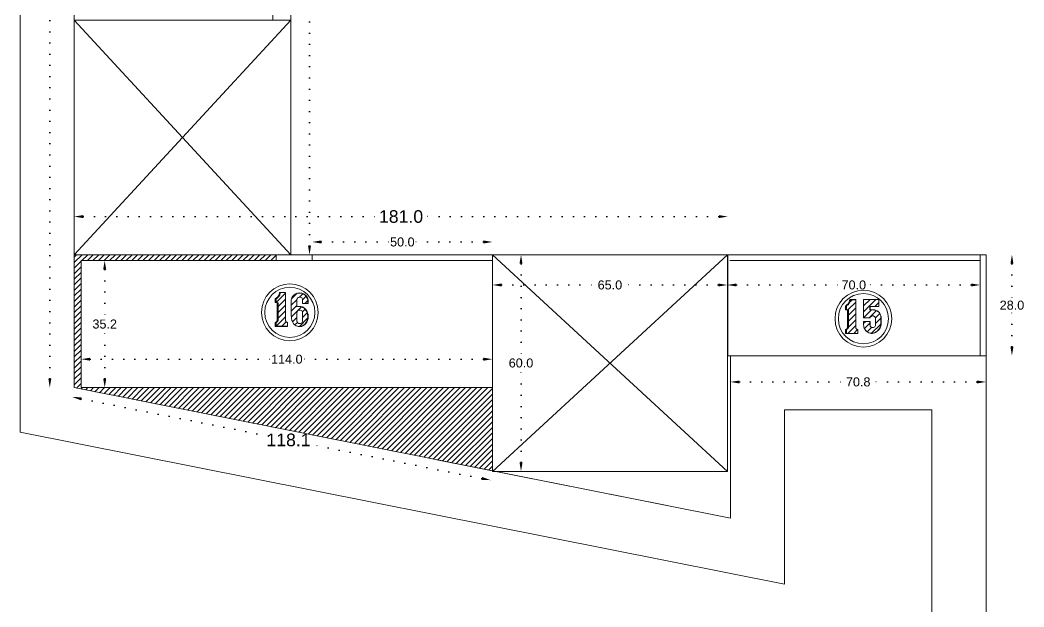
# Model space of a CAD drawing. Header units: inches. Extents: x -1979 to 7680, y -968 to 3127.
# Drawn here: x 1894 to 2172, y 406 to 568.6 of the extents above; entities that cross this region are included whole.
import ezdxf

# ---------------------------------------------------------------- set-up
doc = ezdxf.new("R2010")
doc.units = ezdxf.units.IN
doc.header["$MEASUREMENT"] = 0
doc.linetypes.add('ACAD_ISO07W100', pattern=[3, 0, -3])
doc.styles.get("Standard").update_dxf_attribs({"font": 'arial.ttf'})
doc.dimstyles.new('Copy of Standard', dxfattribs={"dimtxt": 2.5, "dimasz": 2.5, "dimexe": 0.18, "dimexo": 0.0625, "dimgap": 0.09, "dimtad": 0, "dimtih": 1, "dimtoh": 1, "dimdec": 1, "dimzin": 0, "dimdsep": 46, "dimtxsty": 'Standard', "dimcen": 0.09, "dimse1": 1, "dimse2": 1, "dimadec": 0, "dimazin": 0, "dimtfac": 1, "dimtdec": 1, "dimtix": 1, "dimtofl": 0, "dimtmove": 0, "dimatfit": 3, "dimfxl": 1, "dimtolj": 1, "dimtzin": 0, "dimarcsym": 0})
doc.dimstyles.get("Standard").update_dxf_attribs({"dimtxt": 3.5, "dimasz": 2.5, "dimexe": 0.18, "dimexo": 0.0625, "dimgap": 0.09, "dimtad": 0, "dimtih": 1, "dimtoh": 1, "dimdec": 1, "dimzin": 0, "dimdsep": 46, "dimtxsty": 'Standard', "dimcen": 0.09, "dimse1": 1, "dimse2": 1, "dimadec": 0, "dimazin": 0, "dimtfac": 1, "dimtdec": 1, "dimtix": 1, "dimtofl": 0, "dimtmove": 0, "dimatfit": 3, "dimfxl": 1, "dimtolj": 1, "dimtzin": 0, "dimarcsym": 0})
pattern_1 = [(45, (1219.187, 1058.0519), (-0.8148213, 0.8148213), [])]
pattern_2 = [(45, (1627.4653, 1032.1808), (-0.8148213, 0.8148213), [])]

# ---------------------------------------------------------------- blocks, each defined once
blk = doc.blocks.new('*D18')
at = {"color": 0, "linetype": 'ACAD_ISO07W100', "lineweight": -2, "transparency": 16777216}
for p, q in [((1902.23, 757.85), (1902.23, 614.92)), ((1902.23, 469.25), (1902.23, 612.18))]:
    blk.add_line(p, q, dxfattribs=at)
at = {"color": 0, "transparency": 16777216}
for points in [[(1901.82, 757.85), (1902.65, 757.85), (1902.23, 760.35)], [(1901.82, 469.25), (1902.65, 469.25), (1902.23, 466.75)]]:
    blk.add_solid(points, dxfattribs=at)
at = {"layer": 'Defpoints', "color": 0, "transparency": 16777216}
for p in [(1902.23, 760.35), (1909, 760.35), (1909, 466.75)]:
    blk.add_point(p, dxfattribs=at)
at = {"color": 0, "lineweight": 20, "transparency": 16777216, "insert": (1902.23, 613.55), "char_height": 2.5, "attachment_point": 5}
blk.add_mtext('\\A1;293.6', dxfattribs=at)
blk = doc.blocks.new('*D47')
at = {"color": 0, "linetype": 'ACAD_ISO07W100', "lineweight": -2, "transparency": 16777216}
for p, q in [((1910.94, 463.67), (1962.86, 453.35)), ((2021.89, 441.61), (1973.84, 451.16))]:
    blk.add_line(p, q, dxfattribs=at)
at = {"color": 0, "transparency": 16777216}
for points in [[(1911.02, 464.08), (1910.85, 463.26), (1908.48, 464.16)], [(2021.97, 442.02), (2021.81, 441.2), (2024.34, 441.12)]]:
    blk.add_solid(points, dxfattribs=at)
at = {"layer": 'Defpoints', "color": 0, "transparency": 16777216}
for p in [(1909, 466.75), (2024.85, 443.71), (2024.34, 441.12)]:
    blk.add_point(p, dxfattribs=at)
at = {"color": 0, "lineweight": 20, "transparency": 16777216, "insert": (1968.35, 452.26), "char_height": 3.5, "attachment_point": 5}
blk.add_mtext('\\A1;118.1', dxfattribs=at)
blk = doc.blocks.new('*D94')
at = {"color": 0, "linetype": 'ACAD_ISO07W100', "lineweight": -2, "transparency": 16777216}
for p, q in [((2032.75, 501.07), (2032.75, 474.94)), ((2032.75, 446.07), (2032.75, 472.21))]:
    blk.add_line(p, q, dxfattribs=at)
at = {"color": 0, "transparency": 16777216}
for points in [[(2032.33, 501.07), (2033.17, 501.07), (2032.75, 503.57)], [(2032.33, 446.07), (2033.17, 446.07), (2032.75, 443.57)]]:
    blk.add_solid(points, dxfattribs=at)
at = {"layer": 'Defpoints', "color": 0, "transparency": 16777216}
for p in [(2024.85, 503.57), (2032.75, 503.57), (2024.85, 443.57)]:
    blk.add_point(p, dxfattribs=at)
at = {"color": 0, "lineweight": 20, "transparency": 16777216, "insert": (2032.75, 473.57), "char_height": 2.5, "attachment_point": 5}
blk.add_mtext('\\A1;60.0', dxfattribs=at)
blk = doc.blocks.new('*D95')
at = {"color": 0, "linetype": 'ACAD_ISO07W100', "lineweight": -2, "transparency": 16777216}
for p, q in [((2168.73, 501.07), (2168.73, 490.96)), ((2168.73, 478.11), (2168.73, 488.23))]:
    blk.add_line(p, q, dxfattribs=at)
at = {"color": 0, "transparency": 16777216}
for points in [[(2168.31, 501.07), (2169.15, 501.07), (2168.73, 503.57)], [(2168.31, 478.11), (2169.15, 478.11), (2168.73, 475.61)]]:
    blk.add_solid(points, dxfattribs=at)
at = {"layer": 'Defpoints', "color": 0, "transparency": 16777216}
for p in [(2161.54, 503.57), (2168.73, 503.57), (2161.54, 475.61)]:
    blk.add_point(p, dxfattribs=at)
at = {"color": 0, "lineweight": 20, "transparency": 16777216, "insert": (2168.73, 489.59), "char_height": 2.5, "attachment_point": 5}
blk.add_mtext('\\A1;28.0', dxfattribs=at)
blk = doc.blocks.new('*D96')
at = {"color": 0, "linetype": 'ACAD_ISO07W100', "lineweight": -2, "transparency": 16777216}
for p, q in [((1977.4, 507.1), (1996.54, 507.1)), ((2022.35, 507.1), (2003.21, 507.1))]:
    blk.add_line(p, q, dxfattribs=at)
at = {"color": 0, "transparency": 16777216}
for points in [[(1977.4, 507.52), (1977.4, 506.69), (1974.9, 507.1)], [(2022.35, 507.52), (2022.35, 506.69), (2024.85, 507.1)]]:
    blk.add_solid(points, dxfattribs=at)
at = {"layer": 'Defpoints', "color": 0, "transparency": 16777216}
for p in [(1974.9, 507.1), (1974.9, 503.57), (2024.85, 503.57)]:
    blk.add_point(p, dxfattribs=at)
at = {"color": 0, "lineweight": 20, "transparency": 16777216, "insert": (1999.88, 507.1), "char_height": 2.5, "attachment_point": 5}
blk.add_mtext('\\A1;50.0', dxfattribs=at)
blk = doc.blocks.new('*D99')
at = {"color": 0, "linetype": 'ACAD_ISO07W100', "lineweight": -2, "transparency": 16777216}
for p, q in [((1917.44, 499.47), (1917.44, 485.73)), ((1917.44, 469.25), (1917.44, 482.99))]:
    blk.add_line(p, q, dxfattribs=at)
at = {"color": 0, "transparency": 16777216}
for points in [[(1917.02, 499.47), (1917.86, 499.47), (1917.44, 501.97)], [(1917.02, 469.25), (1917.86, 469.25), (1917.44, 466.75)]]:
    blk.add_solid(points, dxfattribs=at)
at = {"layer": 'Defpoints', "color": 0, "transparency": 16777216}
for p in [(1910.9, 501.97), (1910.9, 466.75), (1917.44, 466.75)]:
    blk.add_point(p, dxfattribs=at)
at = {"color": 0, "lineweight": 20, "transparency": 16777216, "insert": (1917.44, 484.36), "char_height": 2.5, "attachment_point": 5}
blk.add_mtext('\\A1;35.2', dxfattribs=at)
blk = doc.blocks.new('*D100')
at = {"color": 0, "linetype": 'ACAD_ISO07W100', "lineweight": -2, "transparency": 16777216}
for p, q in [((2027.35, 495.19), (2054.04, 495.19)), ((2087.4, 495.19), (2060.71, 495.19))]:
    blk.add_line(p, q, dxfattribs=at)
at = {"color": 0, "transparency": 16777216}
for points in [[(2027.35, 495.61), (2027.35, 494.78), (2024.85, 495.19)], [(2087.4, 495.61), (2087.4, 494.78), (2089.9, 495.19)]]:
    blk.add_solid(points, dxfattribs=at)
at = {"layer": 'Defpoints', "color": 0, "transparency": 16777216}
for p in [(2024.85, 503.57), (2089.9, 503.57), (2089.9, 495.19)]:
    blk.add_point(p, dxfattribs=at)
at = {"color": 0, "lineweight": 20, "transparency": 16777216, "insert": (2057.37, 495.19), "char_height": 2.5, "attachment_point": 5}
blk.add_mtext('\\A1;65.0', dxfattribs=at)
blk = doc.blocks.new('*D101')
at = {"color": 0, "linetype": 'ACAD_ISO07W100', "lineweight": -2, "transparency": 16777216}
for p, q in [((2092.4, 495.19), (2121.6, 495.19)), ((2157.44, 495.19), (2128.24, 495.19))]:
    blk.add_line(p, q, dxfattribs=at)
at = {"color": 0, "transparency": 16777216}
for points in [[(2092.4, 495.61), (2092.4, 494.78), (2089.9, 495.19)], [(2157.44, 495.61), (2157.44, 494.78), (2159.94, 495.19)]]:
    blk.add_solid(points, dxfattribs=at)
at = {"layer": 'Defpoints', "color": 0, "transparency": 16777216}
for p in [(2089.9, 503.57), (2159.94, 503.57), (2089.9, 495.19)]:
    blk.add_point(p, dxfattribs=at)
at = {"color": 0, "lineweight": 20, "transparency": 16777216, "insert": (2124.92, 495.19), "char_height": 2.5, "attachment_point": 5}
blk.add_mtext('\\A1;70.0', dxfattribs=at)
blk = doc.blocks.new('*D145')
at = {"color": 0, "linetype": 'ACAD_ISO07W100', "lineweight": -2, "transparency": 16777216}
for p, q in [((1913.4, 474.63), (1963.69, 474.63)), ((2022.35, 474.63), (1972.06, 474.63))]:
    blk.add_line(p, q, dxfattribs=at)
at = {"color": 0, "transparency": 16777216}
for points in [[(1913.4, 475.05), (1913.4, 474.22), (1910.9, 474.63)], [(2022.35, 475.05), (2022.35, 474.22), (2024.85, 474.63)]]:
    blk.add_solid(points, dxfattribs=at)
at = {"layer": 'Defpoints', "color": 0, "transparency": 16777216}
for p in [(2024.85, 474.63), (1910.9, 466.75), (2024.85, 466.75)]:
    blk.add_point(p, dxfattribs=at)
at = {"color": 0, "lineweight": 20, "transparency": 16777216, "insert": (1967.88, 474.63), "char_height": 2.5, "attachment_point": 5}
blk.add_mtext('\\A1;114.0', dxfattribs=at)
blk = doc.blocks.new('*D182')
at = {"color": 0, "linetype": 'ACAD_ISO07W100', "lineweight": -2, "transparency": 16777216}
for p, q in [((2093.24, 468.33), (2122.81, 468.33)), ((2159.04, 468.33), (2129.47, 468.33))]:
    blk.add_line(p, q, dxfattribs=at)
at = {"color": 0, "transparency": 16777216}
for points in [[(2093.24, 468.74), (2093.24, 467.91), (2090.74, 468.33)], [(2159.04, 468.74), (2159.04, 467.91), (2161.54, 468.33)]]:
    blk.add_solid(points, dxfattribs=at)
at = {"layer": 'Defpoints', "color": 0, "transparency": 16777216}
for p in [(2090.74, 475.61), (2161.54, 475.61), (2161.54, 468.33)]:
    blk.add_point(p, dxfattribs=at)
at = {"color": 0, "lineweight": 20, "transparency": 16777216, "insert": (2126.14, 468.33), "char_height": 2.5, "attachment_point": 5}
blk.add_mtext('\\A1;70.8', dxfattribs=at)
blk = doc.blocks.new('*D611')
at = {"color": 0, "linetype": 'ACAD_ISO07W100', "lineweight": -2, "transparency": 16777216}
for p, q in [((1974.17, 697.85), (1974.17, 603.84)), ((1974.17, 506.07), (1974.17, 600.08))]:
    blk.add_line(p, q, dxfattribs=at)
at = {"color": 0, "transparency": 16777216}
for points in [[(1973.75, 697.85), (1974.58, 697.85), (1974.17, 700.35)], [(1973.75, 506.07), (1974.58, 506.07), (1974.17, 503.57)]]:
    blk.add_solid(points, dxfattribs=at)
at = {"layer": 'Defpoints', "color": 0, "transparency": 16777216}
for p in [(1969, 700.35), (1974.17, 700.35), (1969, 503.57)]:
    blk.add_point(p, dxfattribs=at)
at = {"color": 0, "lineweight": 20, "transparency": 16777216, "insert": (1974.17, 601.96), "char_height": 3.5, "attachment_point": 5}
blk.add_mtext('\\A1;196.8', dxfattribs=at)
blk = doc.blocks.new('*D612')
at = {"color": 0, "linetype": 'ACAD_ISO07W100', "lineweight": -2, "transparency": 16777216}
for p, q in [((1911.5, 514.14), (1993.69, 514.14)), ((2087.54, 514.14), (2005.34, 514.14))]:
    blk.add_line(p, q, dxfattribs=at)
at = {"color": 0, "transparency": 16777216}
for points in [[(1911.5, 514.56), (1911.5, 513.72), (1909, 514.14)], [(2087.54, 514.56), (2087.54, 513.72), (2090.04, 514.14)]]:
    blk.add_solid(points, dxfattribs=at)
at = {"layer": 'Defpoints', "color": 0, "transparency": 16777216}
for p in [(2090.04, 514.14), (2090.04, 503.57), (1909, 466.75)]:
    blk.add_point(p, dxfattribs=at)
at = {"color": 0, "lineweight": 20, "transparency": 16777216, "insert": (1999.52, 514.14), "char_height": 3.5, "attachment_point": 5}
blk.add_mtext('\\A1;181.0', dxfattribs=at)

msp = doc.modelspace()

# ---------------------------------------------------------------- hatches: boundary and pattern name
at = {"lineweight": 20}
h = msp.add_hatch(dxfattribs=at)
h.set_pattern_fill('ANSI31', color=256, scale=8.7)
h.set_pattern_definition([(45, (274.1369, 0), (-0.7689786, 0.7689786), [])])
h.paths.add_polyline_path([(1910.9, 501.97), (1964.9, 501.97), (1964.9, 503.57), (1909, 503.57), (1909, 466.75), (2024.85, 443.71), (2024.85, 466.75), (1910.9, 466.75)])
h.paths.add_polyline_path([(1961.54, 448.62), (1975.52, 448.62), (1975.52, 455.84), (1961.54, 455.84)], flags=25)
h = msp.add_hatch(dxfattribs=at)
h.set_pattern_fill('ANSI31', color=256, scale=9.218651)
h.set_pattern_definition(pattern_1)
h.paths.add_polyline_path([(1967.92, 484.85), (1967.85, 484.89), (1967.78, 484.93), (1967.72, 484.98), (1967.67, 485.03), (1967.62, 485.09), (1967.58, 485.16), (1967.55, 485.23), (1967.53, 485.3), (1967.51, 485.38), (1967.51, 485.46), (1967.51, 493.1), (1966.08, 493.1), (1966.06, 492.92), (1966.02, 492.74), (1965.97, 492.57), (1965.9, 492.4), (1965.82, 492.24), (1965.73, 492.09), (1965.62, 491.95), (1965.5, 491.81), (1965.37, 491.69), (1965.23, 491.58), (1965.08, 491.48), (1964.92, 491.39), (1964.92, 490.31), (1965.23, 490.31), (1965.47, 490.29), (1965.47, 485.49), (1965.46, 485.41), (1965.44, 485.34), (1965.42, 485.27), (1965.38, 485.2), (1965.34, 485.14), (1965.3, 485.08), (1965.25, 485.02), (1965.19, 484.98), (1965.13, 484.93), (1965.06, 484.9), (1964.99, 484.87), (1964.92, 484.85), (1964.92, 483.75), (1968.07, 483.75), (1968.07, 484.81), (1967.99, 484.83)])
h = msp.add_hatch(dxfattribs=at)
h.set_pattern_fill('ANSI31', color=256, scale=9.218651)
h.set_pattern_definition(pattern_1)
h.paths.add_polyline_path([(1972.97, 488.46), (1972.82, 488.62), (1972.66, 488.76), (1972.49, 488.89), (1972.3, 489), (1972.1, 489.1), (1971.9, 489.17), (1971.68, 489.22), (1971.47, 489.25), (1971.25, 489.26), (1971.1, 489.25), (1970.91, 489.22), (1970.7, 489.16), (1970.61, 489.16), (1970.61, 491.04), (1970.63, 491.24), (1970.71, 491.43), (1970.83, 491.59), (1970.99, 491.71), (1971.18, 491.79), (1971.27, 491.82), (1971.48, 491.85), (1971.68, 491.82), (1971.87, 491.75), (1972.03, 491.62), (1972.15, 491.46), (1972.23, 491.27), (1972.26, 491.07), (1972.26, 490.1), (1973.69, 490.1), (1973.69, 491.04), (1973.53, 491.56), (1973.25, 492.03), (1972.88, 492.42), (1972.42, 492.72), (1971.91, 492.91), (1971.38, 492.97), (1971.37, 492.97), (1970.83, 492.91), (1970.37, 492.74), (1969.95, 492.46), (1969.57, 492.07), (1969.29, 491.59), (1969.13, 491.07), (1969.13, 486.53), (1969.14, 486.33), (1969.15, 486.14), (1969.17, 485.95), (1969.2, 485.75), (1969.24, 485.56), (1969.29, 485.38), (1969.32, 485.26), (1969.5, 484.82), (1969.77, 484.44), (1970.12, 484.12), (1970.47, 483.91), (1970.88, 483.77), (1971.35, 483.73), (1971.81, 483.77), (1972.26, 483.92), (1972.66, 484.16), (1972.78, 484.28), (1972.97, 484.47), (1973.28, 484.91), (1973.5, 485.4), (1973.64, 485.92), (1973.69, 486.46), (1973.64, 487), (1973.5, 487.52), (1973.28, 488.01)])
h.paths.add_polyline_path([(1970.63, 487.69), (1970.71, 487.88), (1970.83, 488.04), (1970.99, 488.16), (1971.18, 488.24), (1971.38, 488.26), (1971.48, 488.26), (1971.68, 488.23), (1971.87, 488.16), (1972.03, 488.03), (1972.15, 487.87), (1972.23, 487.68), (1972.26, 487.48), (1972.26, 485.26), (1972.23, 485.06), (1972.15, 484.87), (1972.03, 484.71), (1971.87, 484.58), (1971.68, 484.5), (1971.48, 484.48), (1971.27, 484.5), (1971.18, 484.54), (1971.09, 484.58), (1970.99, 484.62), (1970.83, 484.74), (1970.71, 484.9), (1970.63, 485.09), (1970.61, 485.29), (1970.61, 487.49)], flags=16)
h = msp.add_hatch(dxfattribs=at)
h.set_pattern_fill('ANSI31', color=256, scale=9.218651)
h.set_pattern_definition(pattern_2)
h.paths.add_polyline_path([(2125.87, 482.88), (2125.8, 482.91), (2125.73, 482.95), (2125.67, 483), (2125.62, 483.06), (2125.57, 483.12), (2125.53, 483.18), (2125.5, 483.25), (2125.48, 483.33), (2125.46, 483.4), (2125.46, 483.48), (2125.46, 491.12), (2124.03, 491.12), (2124.01, 490.94), (2123.97, 490.77), (2123.92, 490.59), (2123.85, 490.43), (2123.77, 490.27), (2123.68, 490.11), (2123.57, 489.97), (2123.45, 489.83), (2123.32, 489.71), (2123.18, 489.6), (2123.03, 489.5), (2122.87, 489.41), (2122.87, 488.33), (2123.18, 488.33), (2123.42, 488.31), (2123.42, 483.51), (2123.41, 483.44), (2123.39, 483.36), (2123.37, 483.29), (2123.33, 483.23), (2123.29, 483.16), (2123.25, 483.1), (2123.2, 483.05), (2123.14, 483), (2123.08, 482.96), (2123.01, 482.92), (2122.94, 482.9), (2122.87, 482.87), (2122.87, 481.77), (2126.02, 481.77), (2126.02, 482.84), (2125.94, 482.85)])
h = msp.add_hatch(dxfattribs=at)
h.set_pattern_fill('ANSI31', color=256, scale=9.218651)
h.set_pattern_definition(pattern_2)
h.paths.add_polyline_path([(2131.94, 487.53), (2131.76, 487.72), (2131.56, 487.89), (2131.35, 488.03), (2131.11, 488.14), (2130.91, 488.21), (2130.68, 488.26), (2130.4, 488.28), (2129.38, 488.28), (2129.38, 489.27), (2131.85, 489.27), (2131.85, 491.17), (2127.64, 491.17), (2127.64, 486.08), (2129.38, 486.08), (2129.45, 486.23), (2129.54, 486.37), (2129.67, 486.48), (2129.81, 486.56), (2129.97, 486.62), (2130.15, 486.63), (2130.34, 486.61), (2130.5, 486.56), (2130.64, 486.48), (2130.77, 486.37), (2130.86, 486.23), (2130.93, 486.08), (2130.93, 484.13), (2130.91, 483.94), (2130.83, 483.75), (2130.71, 483.59), (2130.55, 483.47), (2130.37, 483.4), (2130.17, 483.37), (2129.97, 483.4), (2129.79, 483.47), (2129.61, 483.61), (2129.48, 483.78), (2129.41, 483.96), (2129.38, 484.16), (2129.38, 485.11), (2127.64, 485.11), (2127.64, 484.13), (2127.66, 483.82), (2127.72, 483.51), (2127.81, 483.25), (2127.95, 482.97), (2128.13, 482.71), (2128.34, 482.48), (2128.58, 482.28), (2128.84, 482.11), (2129.12, 481.98), (2129.42, 481.89), (2129.73, 481.83), (2130.04, 481.82), (2130.33, 481.88), (2130.61, 481.97), (2130.89, 482.08), (2131.14, 482.23), (2131.39, 482.4), (2131.61, 482.6), (2131.81, 482.82), (2131.98, 483.06), (2132.13, 483.31), (2132.25, 483.59), (2132.34, 483.87), (2132.4, 484.16), (2132.4, 486.08), (2132.4, 486.34), (2132.37, 486.6), (2132.31, 486.85), (2132.21, 487.09), (2132.09, 487.32)])

# ---------------------------------------------------------------- linework, layer by layer
for p, q in [((1894, 454.44), (1894, 775.35)), ((1909, 466.75), (1909, 760.35)), ((1964, 568.57), (1964, 705.35)), ((1909, 568.57), (1969, 568.57)), ((1969, 568.57), (1909, 503.57)), ((1909, 568.57), (1969, 503.57)), ((1964.9, 503.57), (1964.9, 501.97)), ((1969, 503.57), (1975, 503.57)), ((1974.9, 503.57), (1974.9, 501.97)), ((2024.85, 443.57), (2089.9, 503.57)), ((2089.9, 443.57), (2024.85, 503.57)), ((2024.85, 503.57), (2024.85, 448.83)), ((2090.04, 475.61), (2090.04, 503.57)), ((2159.94, 475.61), (2159.94, 503.57)), ((2161.54, 475.61), (2161.54, 503.57)), ((1910.9, 501.97), (2024.85, 501.97)), ((1910.9, 466.75), (1910.9, 501.97)), ((2090.6, 501.97), (2159.94, 501.97)), ((1964.92, 491.39), (1964.92, 490.31)), ((1971.27, 491.82), (1971.48, 491.85)), ((2122.87, 489.41), (2122.87, 488.33)), ((2131.85, 491.17), (2131.85, 489.27)), ((2129.41, 489.27), (2129.41, 488.3)), ((2130.17, 486.63), (2130.34, 486.61)), ((2130.34, 486.61), (2130.5, 486.56)), ((2127.64, 486.08), (2129.38, 486.08)), ((2130.5, 486.56), (2130.64, 486.48)), ((2130.64, 486.48), (2130.77, 486.37)), ((2130.77, 486.37), (2130.86, 486.23)), ((2130.91, 483.94), (2130.83, 483.75)), ((2130.86, 486.23), (2130.93, 486.08)), ((2130.93, 484.13), (2130.91, 483.94)), ((2130.93, 486.08), (2130.93, 484.13)), ((1909, 466.75), (1909, 483.75)), ((1909, 466.75), (1909, 483.75)), ((1964.92, 483.75), (1968.07, 483.75)), ((2122.87, 481.77), (2126.02, 481.77)), ((2129.79, 483.47), (2129.63, 483.59)), ((2129.97, 483.4), (2129.79, 483.47)), ((2130.17, 483.37), (2129.97, 483.4)), ((2130.37, 483.4), (2130.17, 483.37)), ((2130.55, 483.47), (2130.37, 483.4)), ((2130.71, 483.59), (2130.55, 483.47)), ((2130.83, 483.75), (2130.71, 483.59)), ((2090.74, 475.61), (2090.04, 475.61)), ((2161.54, 475.61), (2090.74, 475.61)), ((2090.74, 475.61), (2090.74, 430.61)), ((2090.74, 430.61), (2090.74, 475.61)), ((2161.54, 305.61), (2161.54, 475.61)), ((2090.74, 430.61), (1909, 466.75)), ((2090.74, 430.61), (1909, 466.75)), ((1910.9, 466.75), (2024.85, 466.75)), ((2146.54, 460.61), (2105.74, 460.61)), ((2105.74, 460.61), (2105.74, 412.33)), ((2146.54, 460.61), (2146.54, 388.61)), ((2105.74, 412.33), (1894, 454.44)), ((2009.47, 446.77), (2073.22, 434.1)), ((2009.47, 446.77), (2073.22, 434.1))]:
    msp.add_line(p, q, dxfattribs=at)
at = {"color": 30, "lineweight": 20, "true_color": 0xf26722}
for p, q in [((1969, 700.35), (1969, 503.57)), ((1909, 503.57), (2161.54, 503.57))]:
    msp.add_line(p, q, dxfattribs=at)
at = {"lineweight": 20}
for points in [[(2024.85, 443.57), (2024.85, 503.57), (2089.9, 503.57), (2089.9, 443.57)], [(1970.7, 491.07), (1970.72, 491.27), (1970.8, 491.46), (1970.92, 491.62), (1971.09, 491.75), (1971.27, 491.82), (1971.18, 491.79), (1970.99, 491.71), (1970.83, 491.59), (1970.71, 491.43), (1970.63, 491.24), (1970.61, 491.04)], [(1972.03, 484.71), (1971.87, 484.58), (1971.68, 484.5), (1971.48, 484.48), (1971.27, 484.5), (1971.18, 484.54), (1971.09, 484.58), (1970.99, 484.62), (1970.83, 484.74), (1970.71, 484.9), (1970.63, 485.09), (1970.61, 485.29), (1970.61, 487.49), (1970.63, 487.69), (1970.71, 487.88), (1970.83, 488.04), (1970.99, 488.16), (1971.18, 488.24), (1971.38, 488.26), (1971.48, 488.26), (1971.68, 488.23), (1971.87, 488.16), (1972.03, 488.03), (1972.15, 487.87), (1972.23, 487.68), (1972.26, 487.48), (1972.26, 485.26), (1972.23, 485.06), (1972.15, 484.87)], [(2129.41, 486.08), (2129.47, 486.23), (2129.57, 486.37), (2129.7, 486.48), (2129.84, 486.56), (2130, 486.61), (2130.17, 486.63), (2130.14, 486.63), (2129.97, 486.62), (2129.81, 486.56), (2129.67, 486.48), (2129.54, 486.37), (2129.45, 486.23), (2129.38, 486.08)]]:
    msp.add_lwpolyline(points, close=True, dxfattribs=at)
for points in [[(1964.68, 483.7), (1968.07, 483.7), (1968.07, 483.75), (1968.07, 484.81), (1967.99, 484.83), (1967.92, 484.85), (1967.85, 484.89), (1967.78, 484.93), (1967.72, 484.98), (1967.67, 485.03), (1967.62, 485.09), (1967.58, 485.16), (1967.55, 485.23), (1967.53, 485.3), (1967.51, 485.38), (1967.51, 485.46), (1967.51, 493.1), (1967.51, 493.14), (1965.84, 493.14), (1965.82, 492.96), (1965.79, 492.78), (1965.73, 492.61), (1965.67, 492.44), (1965.59, 492.28), (1965.49, 492.12), (1965.38, 491.98), (1965.26, 491.84), (1965.13, 491.72), (1964.99, 491.6), (1964.84, 491.5), (1964.68, 491.42), (1964.68, 490.31), (1964.92, 490.31), (1965.23, 490.31), (1965.23, 485.46), (1965.22, 485.38), (1965.2, 485.31), (1965.18, 485.24), (1965.15, 485.17), (1965.11, 485.1), (1965.06, 485.04), (1965.01, 484.99), (1964.95, 484.94), (1964.89, 484.9), (1964.82, 484.86), (1964.75, 484.83), (1964.68, 484.81), (1964.68, 483.7), (1964.92, 483.75), (1964.92, 484.85), (1964.99, 484.87), (1965.06, 484.9), (1965.13, 484.93), (1965.19, 484.98), (1965.25, 485.02), (1965.3, 485.08), (1965.34, 485.14), (1965.38, 485.2), (1965.42, 485.27), (1965.44, 485.34), (1965.46, 485.41), (1965.47, 485.49), (1965.47, 490.29), (1965.23, 490.31)], [(1964.68, 491.42), (1964.92, 491.39), (1965.08, 491.48), (1965.23, 491.58), (1965.37, 491.69), (1965.5, 491.81), (1965.62, 491.95), (1965.73, 492.09), (1965.82, 492.24), (1965.9, 492.4), (1965.97, 492.57), (1966.02, 492.74), (1966.06, 492.92), (1966.08, 493.1)], [(1965.84, 493.14), (1966.08, 493.1), (1967.51, 493.1)], [(1969.24, 485.56), (1969.2, 485.75), (1969.17, 485.95), (1969.15, 486.14), (1969.14, 486.33), (1969.13, 486.53), (1969.13, 491.07), (1969.29, 491.59), (1969.57, 492.07), (1969.95, 492.46), (1970.37, 492.74), (1970.41, 492.76), (1970.93, 492.95), (1971.47, 493.01), (1971.48, 493.01), (1972.01, 492.95), (1972.53, 492.76), (1972.99, 492.46)], [(1970.37, 492.74), (1970.83, 492.91), (1971.37, 492.97), (1971.38, 492.97), (1971.91, 492.91), (1972.42, 492.72), (1972.88, 492.42), (1973.25, 492.03), (1973.53, 491.56), (1973.69, 491.04), (1973.69, 490.1)], [(1971.48, 491.85), (1971.68, 491.82), (1971.87, 491.75), (1972.03, 491.62), (1972.15, 491.46), (1972.23, 491.27), (1972.26, 491.07), (1972.26, 490.1), (1973.69, 490.1), (1973.81, 490.1), (1973.81, 491.07), (1973.65, 491.59), (1973.37, 492.07), (1972.99, 492.46)], [(1970.7, 489.16), (1970.61, 489.16), (1970.61, 491.04)], [(1972.9, 484.23), (1973.08, 484.43), (1973.39, 484.88), (1973.62, 485.37), (1973.76, 485.9), (1973.81, 486.44), (1973.76, 486.98), (1973.62, 487.51), (1973.39, 488.01), (1973.08, 488.46), (1972.94, 488.62), (1972.77, 488.77), (1972.59, 488.9), (1972.4, 489.01), (1972.21, 489.1), (1972, 489.17), (1971.78, 489.23), (1971.57, 489.26), (1971.35, 489.27), (1971.13, 489.25), (1971.1, 489.25), (1970.91, 489.22), (1970.7, 489.16), (1970.7, 491.07)], [(2122.63, 481.73), (2126.02, 481.73), (2126.02, 481.77), (2126.02, 482.84), (2125.94, 482.85), (2125.87, 482.88), (2125.8, 482.91), (2125.73, 482.95), (2125.67, 483), (2125.62, 483.06), (2125.57, 483.12), (2125.53, 483.18), (2125.5, 483.25), (2125.48, 483.33), (2125.46, 483.4), (2125.46, 483.48), (2125.46, 491.12), (2125.46, 491.17), (2123.79, 491.17), (2123.77, 490.98), (2123.74, 490.81), (2123.68, 490.63), (2123.62, 490.46), (2123.54, 490.3), (2123.44, 490.15), (2123.33, 490), (2123.21, 489.87), (2123.08, 489.74), (2122.94, 489.63), (2122.79, 489.53), (2122.63, 489.44), (2122.63, 488.33), (2122.87, 488.33), (2123.18, 488.33), (2123.18, 483.48), (2123.17, 483.41), (2123.15, 483.33), (2123.13, 483.26), (2123.1, 483.19), (2123.06, 483.13), (2123.01, 483.07), (2122.96, 483.01), (2122.9, 482.96), (2122.84, 482.92), (2122.77, 482.89), (2122.7, 482.86), (2122.63, 482.84), (2122.63, 481.73), (2122.87, 481.77), (2122.87, 482.87), (2122.94, 482.9), (2123.01, 482.92), (2123.08, 482.96), (2123.14, 483), (2123.2, 483.05), (2123.25, 483.1), (2123.29, 483.16), (2123.33, 483.23), (2123.37, 483.29), (2123.39, 483.36), (2123.41, 483.44), (2123.42, 483.51), (2123.42, 488.31), (2123.18, 488.33)], [(2122.63, 489.44), (2122.87, 489.41), (2123.03, 489.5), (2123.18, 489.6), (2123.32, 489.71), (2123.45, 489.83), (2123.57, 489.97), (2123.68, 490.11), (2123.77, 490.27), (2123.85, 490.43), (2123.92, 490.59), (2123.97, 490.77), (2124.01, 490.94), (2124.03, 491.12)], [(2123.79, 491.17), (2124.03, 491.12), (2125.46, 491.12)], [(2131.9, 491.21), (2127.64, 491.21), (2127.64, 491.17)], [(2129.41, 486.08), (2127.64, 486.08), (2127.64, 486.08), (2127.64, 491.17), (2131.85, 491.17), (2131.9, 491.21), (2131.9, 489.27), (2131.85, 489.27), (2129.41, 489.27), (2129.38, 489.24), (2129.38, 488.28), (2129.41, 488.3), (2130.44, 488.3), (2130.72, 488.28), (2130.95, 488.23), (2131.16, 488.16), (2131.39, 488.04), (2131.61, 487.9), (2131.81, 487.73), (2131.99, 487.54), (2132.14, 487.32)], [(1970.47, 483.91), (1970.88, 483.77), (1971.35, 483.73), (1971.81, 483.77), (1972.26, 483.92), (1972.66, 484.16), (1972.78, 484.28), (1972.97, 484.47), (1973.28, 484.91), (1973.5, 485.4), (1973.64, 485.92), (1973.69, 486.46), (1973.64, 487), (1973.5, 487.52), (1973.28, 488.01), (1972.97, 488.46), (1972.82, 488.62), (1972.66, 488.76), (1972.49, 488.89), (1972.3, 489), (1972.1, 489.1), (1971.9, 489.17), (1971.68, 489.22), (1971.47, 489.25), (1971.25, 489.26), (1971.1, 489.25)], [(1971.09, 484.58), (1970.92, 484.71), (1970.8, 484.87), (1970.72, 485.06), (1970.7, 485.26), (1970.7, 487.48), (1970.72, 487.68), (1970.8, 487.87), (1970.92, 488.03), (1971.09, 488.16), (1971.27, 488.23), (1971.48, 488.26)], [(2127.72, 483.51), (2127.81, 483.25), (2127.82, 483.21), (2127.97, 482.93), (2128.14, 482.67), (2128.35, 482.44), (2128.59, 482.24), (2128.86, 482.07), (2129.15, 481.93), (2129.45, 481.84), (2129.76, 481.79), (2130.07, 481.77), (2130.37, 481.83), (2130.65, 481.92), (2130.93, 482.04), (2131.19, 482.19), (2131.43, 482.36), (2131.66, 482.56), (2131.86, 482.78), (2132.03, 483.02), (2132.18, 483.28), (2132.31, 483.56), (2132.4, 483.84), (2132.46, 484.13), (2132.46, 486.08), (2132.46, 486.34), (2132.43, 486.6), (2132.36, 486.85), (2132.27, 487.1), (2132.14, 487.32)], [(2129.38, 488.28), (2130.4, 488.28), (2130.68, 488.26), (2130.91, 488.21), (2131.11, 488.14), (2131.35, 488.03), (2131.56, 487.89), (2131.76, 487.72), (2131.94, 487.53), (2132.09, 487.32), (2132.21, 487.09), (2132.31, 486.85), (2132.37, 486.6), (2132.4, 486.34), (2132.4, 486.08), (2132.4, 484.16), (2132.34, 483.87), (2132.25, 483.59), (2132.13, 483.31), (2131.98, 483.06), (2131.81, 482.82), (2131.61, 482.6), (2131.39, 482.4), (2131.14, 482.23), (2130.89, 482.08), (2130.61, 481.97), (2130.33, 481.88), (2130.04, 481.82), (2129.73, 481.83), (2129.42, 481.89), (2129.12, 481.98), (2128.84, 482.11), (2128.58, 482.28), (2128.34, 482.48), (2128.13, 482.71), (2127.95, 482.97), (2127.81, 483.25)], [(1972.9, 484.23), (1972.77, 484.12), (1972.36, 483.88), (1971.91, 483.73), (1971.44, 483.68), (1970.98, 483.73), (1970.53, 483.88), (1970.47, 483.91), (1970.12, 484.12), (1969.77, 484.44), (1969.5, 484.82), (1969.32, 485.26), (1969.29, 485.38), (1969.24, 485.56)], [(2129.51, 483.75), (2129.43, 483.94), (2129.41, 484.13), (2129.41, 485.11), (2129.38, 485.11), (2127.64, 485.11), (2127.64, 484.13), (2127.66, 483.82), (2127.72, 483.51)], [(2129.51, 483.75), (2129.63, 483.59), (2129.6, 483.62), (2129.48, 483.78), (2129.41, 483.96), (2129.38, 484.16), (2129.38, 485.11)]]:
    msp.add_lwpolyline(points, dxfattribs=at)
for centre, radius in [((1968.71, 487.61), 7.86), ((1968.71, 487.61), 6.94), ((2127.58, 485.86), 7.86), ((2127.58, 485.86), 6.94)]:
    msp.add_circle(centre, radius, dxfattribs=at)

# ---------------------------------------------------------------- dimensions: what is measured, and where the dimension line sits
for base, p1, p2, angle, picture, middle in [((1902.23, 760.35), (1909, 466.75), (1909, 760.35), 270, '*D18', (1902.23, 613.55)), ((2168.73, 503.57), (2161.54, 475.61), (2161.54, 503.57), 270, '*D95', (2168.73, 489.59)), ((1917.44, 466.75), (1910.9, 501.97), (1910.9, 466.75), 90, '*D99', (1917.44, 484.36))]:
    dim = msp.add_linear_dim(base=base, p1=p1, p2=p2, angle=angle, dimstyle='Copy of Standard', dxfattribs=at)
    dim.commit()
    dim.dimension.update_dxf_attribs({"geometry": picture, "text_midpoint": middle})
at = {"color": 30, "lineweight": 20, "true_color": 0xf26722}
dim = msp.add_linear_dim(base=(1974.17, 700.35), p1=(1969, 503.57), p2=(1969, 700.35), angle=270, dimstyle='Standard', dxfattribs=at)
dim.commit()
dim.dimension.update_dxf_attribs({"geometry": '*D611', "text_midpoint": (1974.17, 601.96)})
dim = msp.add_linear_dim(base=(2090.04, 514.14), p1=(1909, 466.75), p2=(2090.04, 503.57), dimstyle='Standard', dxfattribs=at)
dim.commit()
dim.dimension.update_dxf_attribs({"geometry": '*D612', "text_midpoint": (1999.52, 514.14)})
at = {"lineweight": 20}
for base, p1, p2, picture, middle in [((1974.8981, 507.1034), (2024.8534, 503.5726), (1974.8981, 503.5726), '*D96', (1999.8758, 507.1034)), ((2089.8962, 495.1947), (2024.8534, 503.5726), (2089.8962, 503.5726), '*D100', (2057.3748, 495.1947)), ((2089.9, 495.19), (2159.94, 503.57), (2089.9, 503.57), '*D101', (2124.92, 495.19)), ((2024.8534, 474.6334), (1910.8981, 466.7482), (2024.8534, 466.7482), '*D145', (1967.8758, 474.6334)), ((2161.54, 468.33), (2090.74, 475.61), (2161.54, 475.61), '*D182', (2126.14, 468.33))]:
    dim = msp.add_linear_dim(base=base, p1=p1, p2=p2, dimstyle='Copy of Standard', dxfattribs=at)
    dim.commit()
    dim.dimension.update_dxf_attribs({"geometry": picture, "text_midpoint": middle})
for base, p1, p2, angle, dimstyle, picture, middle, dimtype in [((2032.75, 503.57), (2024.85, 443.57), (2024.85, 503.57), 270, 'Copy of Standard', '*D94', (2032.75, 473.57), 160), ((2024.34, 441.12), (1909, 466.75), (2024.85, 443.71), 348.7541, 'Standard', '*D47', (1968.35, 452.26), 161)]:
    dim = msp.add_linear_dim(base=base, p1=p1, p2=p2, angle=angle, dimstyle=dimstyle, dxfattribs=at)
    dim.commit()
    dim.dimension.update_dxf_attribs({"geometry": picture, "text_midpoint": middle, "dimtype": dimtype})

doc.saveas('drawing.dxf')
